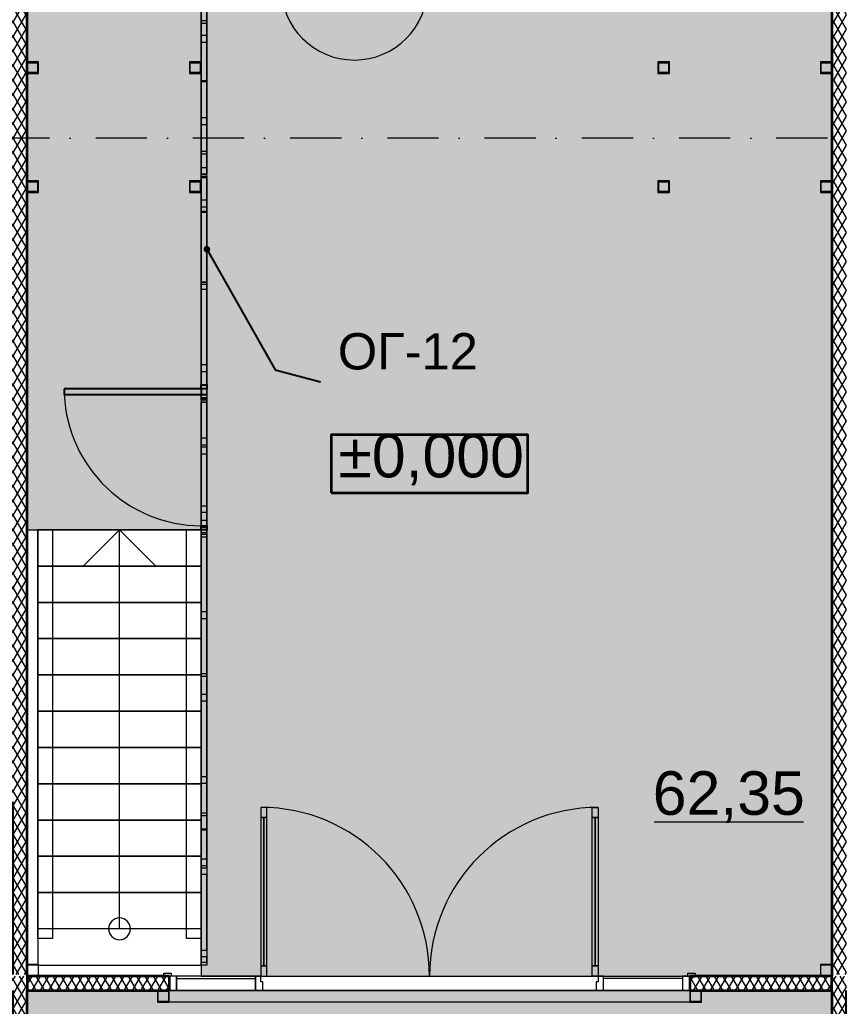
# Model space of a CAD drawing. Header units: millimetres. Extents: x -10605 to 104127, y -15987 to 52426.
# Drawn here: x 46175 to 51825, y 28017 to 34815 of the extents above; entities that cross this region are included whole.
import ezdxf
from ezdxf.enums import TextEntityAlignment as Align

# ---------------------------------------------------------------- set-up
doc = ezdxf.new("R2010")
doc.units = ezdxf.units.MM
doc.header["$MEASUREMENT"] = 0
doc.linetypes.add('Dot & Dashed', pattern=[670.277762, 352.777767, -176.388884, 0, -141.111112])
for name, color, linetype, lineweight in [('0_Ном._пера__100', 7, 'Continuous', 9), ('0_Ном._пера__200', 7, 'Continuous', 0), ('0_Ном._пера__98', 7, 'Continuous', 25), ('Двери Archicad_Ном._пера__3', 7, 'Continuous', 0), ('Металлический каркас здания_Ном._пера__100', 7, 'Continuous', 9), ('Металлический каркас здания_Ном._пера__99', 7, 'Continuous', 15), ('Оси_Ном._пера__200', 7, 'Continuous', 0), ('Отделочный_маркеры отделки_Ном._пера__200', 7, 'Continuous', 0), ('Паспорта Зон Archicad_Ном._пера__100', 7, 'Continuous', 9), ('Стены _Ном._пера__97', 7, 'Continuous', 35), ('Стены _Ном._пера__98', 7, 'Continuous', 25)]:
    doc.layers.add(name, color=color, linetype=linetype, lineweight=lineweight)
for name, color, linetype in [('Зоны', 7, 'Continuous'), ('Оси', 7, 'Continuous'), ('Стены', 7, 'Continuous')]:
    doc.layers.add(name, color=color, linetype=linetype)
doc.layers.add('Зоны_Ном._пера__2', color=7, linetype='Continuous', lineweight=0, true_color=0xc2747474)
doc.styles.add('РЎР“Р•РќР•Р\xa0РР\xa0_РЎРўРР›Р¬_1', font='arial.ttf')
doc.dimstyles.new('СГЕНЕРИР_СТИЛЬ__1', dxfattribs={"dimtxt": 0.18, "dimasz": 91.2, "dimexe": 0.18, "dimexo": 0.0625, "dimgap": 0.09, "dimtad": 0, "dimtih": 1, "dimtoh": 1, "dimdec": 4, "dimzin": 0, "dimdsep": 46, "dimcen": 0.09, "dimadec": 0, "dimazin": 0, "dimtfac": 1, "dimtdec": 4, "dimtmove": 0, "dimatfit": 3, "dimldrblk": 'ARROWHEAD_11', "dimfxl": 1, "dimtolj": 1, "dimtzin": 0, "dimarcsym": 0})
pattern_1 = [(60, (0, 0), (-43.30127, 25), []), (120, (0, 0), (43.30127, 25), [])]
pattern_2 = [(90, (0, 0), (-60, 0), [])]

# ---------------------------------------------------------------- blocks, each defined once
blk = doc.blocks.new('Стена_1', base_point=(51875, 40125))
at = {"layer": 'Стены', "linetype": 'Continuous', "lineweight": 0, "true_color": 0x000000}
h = blk.add_hatch(dxfattribs=at)
h.set_pattern_fill('Batt_Insulation__3_', color=18, style=0, pattern_type=2)
h.set_pattern_definition(pattern_1)
h.paths.add_polyline_path([(51875, 28235), (51875, 40125), (51775, 40125), (51775, 28235)])
at = {"layer": 'Стены _Ном._пера__97', "color": 7, "linetype": 'Continuous', "lineweight": 35, "flags": 128}
blk.add_lwpolyline([(51775, 40125), (51775, 28225)], dxfattribs=at)
blk = doc.blocks.new('Стена_4', base_point=(46125, 29425))
at = {"layer": 'Стены', "linetype": 'Continuous', "lineweight": 0, "true_color": 0x000000}
h = blk.add_hatch(dxfattribs=at)
h.set_pattern_fill('Batt_Insulation__3_', color=18, style=0, pattern_type=2)
h.set_pattern_definition(pattern_1)
h.paths.add_polyline_path([(46225, 29425), (46225, 40125), (46125, 40125), (46125, 29425)])
at = {"layer": 'Стены _Ном._пера__97', "color": 7, "linetype": 'Continuous', "lineweight": 35, "flags": 128}
blk.add_lwpolyline([(46225, 29425), (46225, 40125)], dxfattribs=at)
blk = doc.blocks.new('Колонна SHS ГК 27')
at = {"layer": 'Металлический каркас здания_Ном._пера__99', "linetype": 'Continuous', "lineweight": 0, "true_color": 0xffffff}
h = blk.add_hatch(dxfattribs=at)
h.set_pattern_fill('Barabбs_tйglakц_бllу', style=0, pattern_type=2)
h.set_pattern_definition(pattern_2)
h.paths.add_polyline_path([(-40, -40), (40, -40), (40, 40), (-40, 40)])
h.paths.add_polyline_path([(-36.4, -36.4), (-36.4, 36.4), (36.4, 36.4), (36.4, -36.4)], flags=0)
at = {"layer": 'Металлический каркас здания_Ном._пера__99', "color": 7, "linetype": 'Continuous', "lineweight": 15}
for p, q in [((40, 40), (-40, 40)), ((-40, 40), (-40, -40)), ((-36.4, -36.4), (-36.4, 36.4)), ((-36.4, 36.4), (36.4, 36.4)), ((36.4, 36.4), (36.4, -36.4)), ((40, -40), (40, 40)), ((-40, -40), (40, -40)), ((36.4, -36.4), (-36.4, -36.4))]:
    blk.add_line(p, q, dxfattribs=at)
blk = doc.blocks.new('Труба Квадратного Сечения ГК SHS 27_7')
at = {"layer": 'Металлический каркас здания_Ном._пера__99', "color": 7, "linetype": 'Continuous', "lineweight": 15}
for p, q in [((1795, 40), (0, 40)), ((0, 40), (0, 0)), ((0, 0), (0, -40)), ((3590, 40), (1795, 40)), ((3590, 0), (3590, 40)), ((3590, -40), (3590, 0)), ((0, -40), (1795, -40)), ((1795, -40), (3590, -40))]:
    blk.add_line(p, q, dxfattribs=at)
blk = doc.blocks.new('Тамбур-шлюз_94_54', base_point=(48664.8, 34774.7))
at = {"layer": 'Зоны_Ном._пера__2', "linetype": 'Continuous', "lineweight": 0, "true_color": 0x1d1d1d}
blk.add_hatch(color=250, dxfattribs=at).paths.add_polyline_path([(47425.2, 31300), (47425.2, 28225), (51775, 28225), (51775, 40125), (46225, 40125), (46225, 31300)])
at = {"layer": 'Паспорта Зон Archicad_Ном._пера__100', "color": 7, "linetype": 'Continuous', "lineweight": 9}
blk.add_line((50548.6, 29286.4), (51578.2, 29286.4), dxfattribs=at)
blk.add_arc((48482.2, 35043.3), 505.7, 180, 0, dxfattribs=at)
at = {"layer": 'Паспорта Зон Archicad_Ном._пера__100', "color": 7, "lineweight": 9, "style": 'РЎР“Р•РќР•Р\xa0РР\xa0_РЎРўРР›Р¬_1'}
for tag, p in [('ROOM_NUMBER', (48482.2, 35040.8)), ('ROOM_AREA', (51063.4, 29485.8))]:
    blk.add_attdef(tag, text='', height=300, dxfattribs=at).set_placement(p, align=Align.MIDDLE_CENTER)
blk = doc.blocks.new('Торговый зал_96_101', base_point=(49000, 22487.1))
at = {"layer": 'Зоны_Ном._пера__2', "linetype": 'Continuous', "lineweight": 0, "true_color": 0x1d1d1d}
blk.add_hatch(color=250, dxfattribs=at).paths.add_polyline_path([(51775, 28125), (46225, 28125), (46225, 11875), (51775, 11875)])
at = {"layer": 'Паспорта Зон Archicad_Ном._пера__100', "color": 7, "lineweight": 9, "style": 'РЎР“Р•РќР•Р\xa0РР\xa0_РЎРўРР›Р¬_1'}
for tag, p in [('ROOM_NUMBER', (48424.8, 21377)), ('ROOM_AREA', (51173.3, 12374))]:
    blk.add_attdef(tag, text='', height=300, dxfattribs=at).set_placement(p, align=Align.MIDDLE_CENTER)
blk = doc.blocks.new('Перекрытие_1', base_point=(-300, -300))
at = {"layer": '0_Ном._пера__200', "color": 7, "linetype": 'Continuous', "lineweight": 0, "flags": 128}
blk.add_lwpolyline([(47425.2, 31300), (46300.2, 31300), (46300.2, 28300), (47425.2, 28300)], close=True, dxfattribs=at)
blk = doc.blocks.new('Двупольная Дверь с Боковыми Панелями и Фрамугой 27')
at = {"layer": 'Двери Archicad_Ном._пера__3', "color": 7, "linetype": 'Continuous', "lineweight": 0}
for p, q in [((-1162, 1162), (-1162, 1092)), ((-1122, 1162), (-1162, 1162)), ((-1122, 1092), (-1122, 1162)), ((1122, 1092), (1122, 1162)), ((1122, 1162), (1162, 1162)), ((1162, 1162), (1162, 1092)), ((-1162, 1092), (-1122, 1092)), ((-1142, 1092), (-1142, 70)), ((1162, 1092), (1122, 1092)), ((1142, 1092), (1142, 70)), ((-1122, 70), (-1162, 70)), ((-1162, 70), (-1162, 0)), ((-1122, 0), (-1122, 70)), ((1122, 0), (1122, 70)), ((1122, 70), (1162, 70)), ((1162, 70), (1162, 0)), ((-1832, 0), (-1832, 19)), ((-1832, 19), (-1782, 19)), ((-1782, 0), (-1832, 0)), ((-1795, 0), (-1832, 0)), ((-1795, 0), (-1832, 0)), ((-1745, 0), (-1795, 0)), ((-1795, 0), (-1795, -100)), ((-1795, 0), (-1795, -100)), ((-1795, 0), (-1795, -100)), ((-1782, 19), (-1782, 0)), ((-1745, -100), (-1745, 0)), ((-1162, 0), (-1200, 0)), ((-1200, 0), (-1200, -100)), ((-1162, -40), (-1162, 0)), ((-1162, 0), (-1122, 0)), ((1162, 0), (1122, 0)), ((1200, 0), (1162, 0)), ((1162, 0), (1162, -40)), ((1200, -100), (1200, 0)), ((1795, 0), (1745, 0)), ((1745, 0), (1745, -100)), ((1782, 19), (1832, 19)), ((1782, 0), (1782, 19)), ((1832, 0), (1782, 0)), ((1795, -100), (1795, 0)), ((1795, 0), (1795, -100)), ((1795, 0), (1795, -100)), ((1795, 0), (1832, 0)), ((1795, 0), (1832, 0)), ((1832, 19), (1832, 0)), ((-1745, -18), (-1200, -18)), ((-1150, -40), (-1162, -40)), ((-1150, -100), (-1150, -40)), ((1162, -40), (1150, -40)), ((1150, -40), (1150, -100)), ((1745, -18), (1200, -18)), ((-1795, -100), (-1745, -100)), ((-1200, -100), (-1745, -100)), ((-1200, -100), (-1150, -100)), ((1150, -100), (1200, -100)), ((1745, -100), (1200, -100)), ((1745, -100), (1795, -100))]:
    blk.add_line(p, q, dxfattribs=at)
at = {"layer": 'Двери Archicad_Ном._пера__3', "color": 7, "linetype": 'Continuous', "lineweight": 0, "flags": 128}
for points in [[(-1162, 1092), (-1162, 70), (-1142, 70), (-1142, 1092)], [(-1142, 1092), (-1142, 70), (-1122, 70), (-1122, 1092)], [(1142, 1092), (1142, 70), (1122, 70), (1122, 1092)], [(1162, 1092), (1162, 70), (1142, 70), (1142, 1092)], [(-1200, 0), (-1745, 0), (-1745, -100), (-1200, -100)], [(1745, -100), (1200, -100), (1200, 0), (1745, 0)]]:
    blk.add_lwpolyline(points, close=True, dxfattribs=at)
at = {"layer": 'Двери Archicad_Ном._пера__3', "color": 7, "linetype": 'Continuous', "lineweight": 0}
for centre, start, end in [((-1162, 0), 0, 90), ((1162, 0), 90, 180)]:
    blk.add_arc(centre, 1162, start, end, dxfattribs=at)
blk = doc.blocks.new('Стена_14', base_point=(46125, 28125))
at = {"layer": 'Стены', "linetype": 'Continuous', "lineweight": 0, "true_color": 0x000000}
h = blk.add_hatch(dxfattribs=at)
h.set_pattern_fill('Batt_Insulation__3_', color=18, style=0, pattern_type=2)
h.set_pattern_definition(pattern_1)
h.paths.add_polyline_path([(46225, 28225), (46225, 28125), (46235, 28125), (46235, 28225)])
h = blk.add_hatch(dxfattribs=at)
h.set_pattern_fill('Batt_Insulation__3_', color=18, style=0, pattern_type=2)
h.set_pattern_definition(pattern_1)
h.paths.add_polyline_path([(47205, 28225), (46235, 28225), (46235, 28125), (47205, 28125)])
h = blk.add_hatch(dxfattribs=at)
h.set_pattern_fill('Batt_Insulation__3_', color=18, style=0, pattern_type=2)
h.set_pattern_definition(pattern_1)
h.paths.add_polyline_path([(51765, 28225), (50795, 28225), (50795, 28125), (51765, 28125)])
h = blk.add_hatch(dxfattribs=at)
h.set_pattern_fill('Batt_Insulation__3_', color=18, style=0, pattern_type=2)
h.set_pattern_definition(pattern_1)
h.paths.add_polyline_path([(51775, 28125), (51775, 28225), (51765, 28225), (51765, 28125)])
at = {"layer": 'Стены _Ном._пера__97', "color": 7, "linetype": 'Continuous', "lineweight": 35}
for p, q in [((47205, 28225), (47168, 28225)), ((47205, 28225), (47205, 28125)), ((50795, 28225), (50832, 28225)), ((50795, 28225), (50795, 28125))]:
    blk.add_line(p, q, dxfattribs=at)
at = {"layer": 'Стены _Ном._пера__97', "color": 7, "linetype": 'Continuous', "lineweight": 35, "flags": 128}
for points in [[(46225, 28225), (46225, 28125)], [(47205, 28225), (46235, 28225)], [(51765, 28225), (50795, 28225)], [(51775, 28125), (51775, 28225)], [(46235, 28125), (47205, 28125)], [(50795, 28125), (51765, 28125)]]:
    blk.add_lwpolyline(points, dxfattribs=at)
at = {"layer": 'Двери Archicad_Ном._пера__3', "color": 7, "linetype": 'Continuous', "lineweight": 0, "zscale": 1000}
blk.add_blockref('Двупольная Дверь с Боковыми Панелями и Фрамугой 27', (49000, 28225), dxfattribs=at)
blk = doc.blocks.new('Стена_16', base_point=(46125, 21875))
at = {"layer": 'Стены', "linetype": 'Continuous', "lineweight": 0, "true_color": 0x000000}
h = blk.add_hatch(dxfattribs=at)
h.set_pattern_fill('Batt_Insulation__3_', color=18, style=0, pattern_type=2)
h.set_pattern_definition(pattern_1)
h.paths.add_polyline_path([(46225, 24175), (46225, 28225), (46125, 28225), (46125, 24175)])
h = blk.add_hatch(dxfattribs=at)
h.set_pattern_fill('Batt_Insulation__3_', color=18, style=0, pattern_type=2)
h.set_pattern_definition(pattern_1)
h.paths.add_polyline_path([(46125, 24165), (46125, 21875), (46225, 21875), (46225, 24165)])
at = {"layer": 'Стены _Ном._пера__97', "color": 7, "linetype": 'Continuous', "lineweight": 35, "flags": 128}
for points in [[(46125, 28125), (46125, 24275)], [(46225, 21875), (46225, 28125)], [(46125, 24165), (46125, 21875)]]:
    blk.add_lwpolyline(points, dxfattribs=at)
blk = doc.blocks.new('Стена_309', base_point=(51875, 28225))
at = {"layer": 'Стены', "linetype": 'Continuous', "lineweight": 0, "true_color": 0x000000}
h = blk.add_hatch(dxfattribs=at)
h.set_pattern_fill('Batt_Insulation__3_', color=18, style=0, pattern_type=2)
h.set_pattern_definition(pattern_1)
h.paths.add_polyline_path([(51875, 24175), (51875, 28225), (51775, 28225), (51775, 24175)])
h = blk.add_hatch(dxfattribs=at)
h.set_pattern_fill('Batt_Insulation__3_', color=18, style=0, pattern_type=2)
h.set_pattern_definition(pattern_1)
h.paths.add_polyline_path([(51775, 24165), (51775, 21875), (51875, 21875), (51875, 24165)])
at = {"layer": 'Стены _Ном._пера__97', "color": 7, "linetype": 'Continuous', "lineweight": 35, "flags": 128}
for points in [[(51775, 28125), (51775, 21875)], [(51875, 24275), (51875, 28125)], [(51875, 21875), (51875, 24165)]]:
    blk.add_lwpolyline(points, dxfattribs=at)
blk = doc.blocks.new('Стена_411', base_point=(46125, 29425))
at = {"layer": 'Стены', "linetype": 'Continuous', "lineweight": 0, "true_color": 0x000000}
h = blk.add_hatch(dxfattribs=at)
h.set_pattern_fill('Batt_Insulation__3_', color=18, style=0, pattern_type=2)
h.set_pattern_definition(pattern_1)
h.paths.add_polyline_path([(46225, 28235), (46225, 29425), (46125, 29425), (46125, 28235)])
at = {"layer": 'Стены _Ном._пера__97', "color": 7, "linetype": 'Continuous', "lineweight": 35, "flags": 128}
for points in [[(46125, 29425), (46125, 28235)], [(46225, 28225), (46225, 29425)]]:
    blk.add_lwpolyline(points, dxfattribs=at)
blk = doc.blocks.new('Стандартный Маркер Сетки')
at = {"layer": 'Оси_Ном._пера__200', "color": 7, "linetype": 'Dot & Dashed', "lineweight": 0}
blk.add_line((0, 0), (107805.4, 0), dxfattribs=at)
at = {"layer": 'Оси_Ном._пера__200', "color": 7, "lineweight": 0, "style": 'РЎР“Р•РќР•Р\xa0РР\xa0_РЎРўРР›Р¬_1'}
blk.add_attdef('AC_MarkerText_1', text='', height=300, dxfattribs=at).set_placement((108205.4, 150), align=Align.TOP_CENTER)
blk = doc.blocks.new('Колонна SHS ГК 27_2')
at = {"layer": 'Металлический каркас здания_Ном._пера__100', "linetype": 'Continuous', "lineweight": 0, "true_color": 0xffffff}
h = blk.add_hatch(dxfattribs=at)
h.set_pattern_fill('Barabбs_tйglakц_бllу', style=0, pattern_type=2)
h.set_pattern_definition(pattern_2)
h.paths.add_polyline_path([(-40, -40), (40, -40), (40, 40), (-40, 40)])
h.paths.add_polyline_path([(-33.7, -33.7), (-33.7, 33.7), (33.7, 33.7), (33.7, -33.7)], flags=0)
at = {"layer": 'Металлический каркас здания_Ном._пера__100', "color": 7, "linetype": 'Continuous', "lineweight": 9}
for p, q in [((40, 40), (-40, 40)), ((-40, 40), (-40, -40)), ((-33.7, -33.7), (-33.7, 33.7)), ((-33.7, 33.7), (33.7, 33.7)), ((33.7, 33.7), (33.7, -33.7)), ((40, -40), (40, 40)), ((-40, -40), (40, -40)), ((33.7, -33.7), (-33.7, -33.7))]:
    blk.add_line(p, q, dxfattribs=at)
blk = doc.blocks.new('ОГР-15')
at = {"layer": '0_Ном._пера__100', "color": 7, "linetype": 'Continuous', "lineweight": 9}
for p, q in [((937.2, 40), (0, 40)), ((0, 0), (0, 40)), ((0, 40), (20, 40)), ((0, 0), (0, 40)), ((937.2, 0), (0, 0)), ((20, 0), (0, 0)), ((20, 40), (20, 0)), ((20, 40), (57.4, 40)), ((20, 40), (20, 0)), ((20, 0), (57.4, 0)), ((57.4, 0), (57.4, 40)), ((57.4, 40), (102.6, 40)), ((102.6, 0), (57.4, 0)), ((102.6, 40), (102.6, 0)), ((102.6, 40), (625, 40)), ((102.6, 0), (625, 0)), ((625, 0), (625, 40)), ((625, 40), (670.2, 40)), ((670.2, 0), (625, 0)), ((670.2, 40), (670.2, 0)), ((670.2, 40), (3631.3, 40)), ((670.2, 0), (3631.3, 0)), ((685.8, 40), (685.8, 0)), ((731, 0), (731, 40)), ((937.2, 40), (932.5, 40)), ((932.5, 40), (932.5, 0)), ((932.5, 0), (937.2, 0)), ((5193.9, 40), (937.2, 40)), ((937.2, 0), (937.2, 40)), ((5193.9, 0), (937.2, 0)), ((1030, 0), (1030, 40)), ((1030, 0), (1030, 40)), ((1050, 40), (1050, 0)), ((1050, 40), (1050, 0)), ((1253.3, 40), (1253.3, 0)), ((1298.5, 0), (1298.5, 40)), ((1820.9, 40), (1820.9, 0)), ((1866.1, 0), (1866.1, 40)), ((1990, 0), (1990, 40)), ((1990, 0), (1990, 40)), ((1990, 0), (1990, 40)), ((1990, 0), (1990, 40)), ((2010, 40), (2010, 0)), ((2010, 40), (2010, 0)), ((2010, 40), (2010, 0)), ((2010, 40), (2010, 0)), ((2388.5, 40), (2388.5, 0)), ((2433.7, 0), (2433.7, 40)), ((2950, 0), (2950, 40)), ((2950, 0), (2950, 40)), ((2950, 0), (2950, 40)), ((2970, 40), (2970, 0)), ((2970, 40), (2970, 0)), ((2970, 40), (2970, 0)), ((2980, 0), (2980, 40)), ((3000, 40), (3000, 0)), ((3000, 40), (3000, 0)), ((3018.5, 40), (3018.5, 0)), ((3063.7, 0), (3063.7, 40)), ((3120.2, 0), (3120.2, 40)), ((3120.2, 40), (3165.4, 40)), ((3165.4, 0), (3120.2, 0)), ((3165.4, 40), (3165.4, 0)), ((3165.4, 40), (3880, 40)), ((3165.4, 0), (3880, 0)), ((3523.6, 40), (3523.6, 0)), ((3568.8, 0), (3568.8, 40)), ((3586, 40), (3586, 0)), ((3631.3, 0), (3631.3, 40)), ((3893.6, 40), (3631.3, 40)), ((3893.6, 0), (3631.3, 0)), ((3880, 0), (3880, 40)), ((3880, 40), (3880, 0)), ((3893.6, 40), (3934.1, 40)), ((3893.6, 0), (3893.6, 40)), ((3934.1, 0), (3893.6, 0)), ((3900, 0), (3900, 40)), ((3910, 0), (3910, 40)), ((3910, 0), (3910, 40)), ((3930, 40), (3930, 0)), ((3930, 40), (5426.5, 40)), ((3930, 40), (3930, 0)), ((3930, 0), (5426.5, 0)), ((3934.1, 40), (3934.1, 0)), ((4091.2, 40), (4091.2, 0)), ((4136.4, 0), (4136.4, 40)), ((4658.7, 40), (4658.7, 0)), ((4689.8, 40), (4709.8, 40)), ((4689.8, 0), (4689.8, 40)), ((4709.8, 0), (4689.8, 0)), ((4704, 0), (4704, 40)), ((4709.8, 40), (4709.8, 0)), ((5193.9, 40), (5189.3, 40)), ((5189.3, 40), (5189.3, 0)), ((5189.3, 0), (5193.9, 0)), ((5430.8, 40), (5193.9, 40)), ((5193.9, 0), (5193.9, 40)), ((5430.8, 0), (5193.9, 0)), ((5226.3, 40), (5226.3, 0)), ((5271.5, 0), (5271.5, 40)), ((5426.5, 40), (5435.3, 40)), ((5426.5, 0), (5426.5, 40)), ((5435.3, 0), (5426.5, 0)), ((5430.8, 0), (5430.8, 40)), ((5435.3, 40), (8109.4, 40)), ((5435.3, 40), (5435.3, 0)), ((5435.3, 0), (8109.4, 0)), ((5449.3, 40), (5449.3, 0)), ((6093.9, 40), (5454, 40)), ((5454, 40), (5454, 0)), ((6093.9, 0), (5454, 0)), ((5494.5, 0), (5494.5, 40)), ((5589.8, 40), (5609.8, 40)), ((5589.8, 0), (5589.8, 40)), ((5589.8, 0), (5589.8, 40)), ((5589.8, 0), (5589.8, 40)), ((5609.8, 0), (5589.8, 0)), ((5609.8, 40), (5609.8, 0)), ((5609.8, 40), (5609.8, 0)), ((5609.8, 40), (5609.8, 0)), ((5793.9, 40), (5793.9, 0)), ((5839.1, 0), (5839.1, 40)), ((6089.3, 40), (6089.3, 0)), ((6089.3, 40), (6089.3, 0)), ((6093.9, 40), (6089.3, 40)), ((6089.3, 0), (6093.9, 0)), ((6093.9, 0), (6093.9, 40)), ((8560, 40), (6093.9, 40)), ((6093.9, 0), (6093.9, 40)), ((8560, 0), (6093.9, 0)), ((6361.5, 40), (6361.5, 0)), ((6406.7, 0), (6406.7, 40)), ((6489.8, 0), (6489.8, 40)), ((6489.8, 0), (6489.8, 40)), ((6489.8, 0), (6489.8, 40)), ((6509.8, 40), (6509.8, 0)), ((6509.8, 40), (6509.8, 0)), ((6509.8, 40), (6509.8, 0))]:
    blk.add_line(p, q, dxfattribs=at)
blk = doc.blocks.new('Отметка Уровня_2', base_point=(49000, 31755.8))
at = {"layer": 'Стены _Ном._пера__97', "color": 7, "linetype": 'Continuous', "lineweight": 35, "flags": 128}
blk.add_lwpolyline([(48322.3, 31555.8), (49677.7, 31555.8), (49677.7, 31955.8), (48322.3, 31955.8)], close=True, dxfattribs=at)
at = {"layer": 'Стены _Ном._пера__98', "color": 7, "lineweight": 25, "insert": (48372.3, 31605.8), "char_height": 300, "attachment_point": 7, "style": 'РЎР“Р•РќР•Р\xa0РР\xa0_РЎРўРР›Р¬_1'}
blk.add_mtext('\\A1;{\\pql;\\fArial|b0|i0|c204|p0;\\W1.000000;±0,000}', dxfattribs=at)
blk = doc.blocks.new('ARROWHEAD_11')
at = {"color": 0, "linetype": 'Continuous', "lineweight": 0}
blk.add_line((0, 0), (-1, 0), dxfattribs=at)
at = {"color": 0, "linetype": 'Continuous', "lineweight": 0, "const_width": 0.25, "flags": 128}
blk.add_lwpolyline([(-0.125, 0, 1), (0.125, 0, 1)], format="xyb", close=True, dxfattribs=at)
blk = doc.blocks.new('Лестница_9')
at = {"layer": '0_Ном._пера__100', "color": 7, "linetype": 'Continuous', "lineweight": 9}
for p, q in [((46300.2, 28550), (46300.2, 31300)), ((46300.2, 31300), (46400.2, 31300)), ((46300.2, 31050), (46300.2, 31300)), ((46300.2, 31300), (47425.2, 31300)), ((46400.2, 31300), (46400.2, 28550)), ((46862.7, 31300), (46612.7, 31050)), ((46862.7, 31050), (46862.7, 31300)), ((47112.7, 31050), (46862.7, 31300)), ((47325.2, 28550), (47325.2, 31300)), ((47325.2, 31300), (47425.2, 31300)), ((47425.2, 31300), (47425.2, 28550)), ((47425.2, 31300), (47425.2, 31050)), ((46300.2, 30800), (46300.2, 31050)), ((46300.2, 31050), (47425.2, 31050)), ((47425.2, 31050), (46300.2, 31050)), ((46862.7, 28800), (46862.7, 31050)), ((47425.2, 31050), (47425.2, 30800)), ((46300.2, 30550), (46300.2, 30800)), ((46300.2, 30800), (47425.2, 30800)), ((47425.2, 30800), (46300.2, 30800)), ((47425.2, 30800), (47425.2, 30550)), ((46300.2, 30300), (46300.2, 30550)), ((46300.2, 30550), (47425.2, 30550)), ((47425.2, 30550), (46300.2, 30550)), ((47425.2, 30550), (47425.2, 30300)), ((46300.2, 30050), (46300.2, 30300)), ((46300.2, 30300), (47425.2, 30300)), ((47425.2, 30300), (46300.2, 30300)), ((47425.2, 30300), (47425.2, 30050)), ((46300.2, 29800), (46300.2, 30050)), ((46300.2, 30050), (47425.2, 30050)), ((47425.2, 30050), (46300.2, 30050)), ((47425.2, 30050), (47425.2, 29800)), ((46300.2, 29550), (46300.2, 29800)), ((46300.2, 29800), (47425.2, 29800)), ((47425.2, 29800), (46300.2, 29800)), ((47425.2, 29800), (47425.2, 29550)), ((46300.2, 29300), (46300.2, 29550)), ((46300.2, 29550), (47425.2, 29550)), ((47425.2, 29550), (46300.2, 29550)), ((47425.2, 29550), (47425.2, 29300)), ((46300.2, 29050), (46300.2, 29300)), ((46300.2, 29300), (47425.2, 29300)), ((47425.2, 29300), (46300.2, 29300)), ((47425.2, 29300), (47425.2, 29050)), ((46300.2, 28800), (46300.2, 29050)), ((46300.2, 29050), (47425.2, 29050)), ((47425.2, 29050), (46300.2, 29050)), ((47425.2, 29050), (47425.2, 28800)), ((46300.2, 28550), (46300.2, 28800)), ((46300.2, 28800), (47425.2, 28800)), ((47425.2, 28800), (46300.2, 28800)), ((46862.7, 28550), (46862.7, 28800)), ((47425.2, 28800), (47425.2, 28550)), ((46300.2, 28482.6), (46300.2, 28550)), ((47425.2, 28550), (46300.2, 28550)), ((46400.2, 28550), (46400.2, 28482.6)), ((47325.2, 28482.6), (47325.2, 28550)), ((47425.2, 28550), (47425.2, 28482.6)), ((46400.2, 28482.6), (46300.2, 28482.6)), ((47425.2, 28482.6), (47325.2, 28482.6))]:
    blk.add_line(p, q, dxfattribs=at)
for start, end in [(0, 180), (180, 0)]:
    blk.add_arc((46862.7, 28550), 75, start, end, dxfattribs=at)

msp = doc.modelspace()

# ---------------------------------------------------------------- linework, layer by layer
at = {"layer": '0_Ном._пера__100', "color": 7, "linetype": 'Continuous', "lineweight": 9}
msp.add_arc((47428.94708, 32276.60684), 948.61342, 182.695217628, 269.784731904, dxfattribs=at)
at = {"layer": '0_Ном._пера__98', "color": 7, "linetype": 'Continuous', "lineweight": 25}
for p, q in [((47425.38302, 32272.00012), (47425.38302, 32300.00012)), ((47425.38302, 32300.00012), (47465.06483, 32300.00012)), ((47465.06483, 32300.00012), (47465.06483, 32272.00012)), ((46481.38302, 32272.00012), (46481.38302, 32232.00012)), ((47426.95636, 32272.00012), (46481.38302, 32272.00012)), ((46481.38302, 32232.00012), (47426.95636, 32232.00012)), ((47465.06483, 32272.00012), (47425.38302, 32272.00012)), ((47426.95636, 32232.00012), (47426.95636, 32272.00012)), ((47425.38302, 31300.00012), (47425.38302, 31328.00012)), ((47425.38302, 31328.00012), (47465.06483, 31328.00012)), ((47465.06483, 31300.00012), (47425.38302, 31300.00012)), ((47465.06483, 31328.00012), (47465.06483, 31300.00012))]:
    msp.add_line(p, q, dxfattribs=at)
at = {"layer": 'Зоны_Ном._пера__2', "color": 8, "linetype": 'Continuous', "lineweight": 0, "true_color": 0x747474, "flags": 128}
for points in [[(47425.24442, 31300.0001), (47425.24442, 28225.00002), (51775, 28225.00002), (51775, 40125.00002), (46225, 40125.00002), (46225, 31300.0001)], [(51775, 28125.00002), (46225, 28125.00002), (46225, 11875), (51775, 11875)]]:
    msp.add_lwpolyline(points, close=True, dxfattribs=at)

# ---------------------------------------------------------------- block references
at = {"color": 7, "linetype": 'Continuous', "lineweight": 0}
msp.add_blockref('Перекрытие_1', (-300.00019, -299.99993), dxfattribs=at)
at = {"color": 7, "linetype": 'Continuous', "lineweight": 9}
msp.add_blockref('Лестница_9', (0, 0), dxfattribs=at)
at = {"layer": '0_Ном._пера__100', "color": 7, "linetype": 'Continuous', "lineweight": 9, "zscale": 1000, "rotation": 90}
msp.add_blockref('ОГР-15', (47465.24442, 28300.00005), dxfattribs=at)
at = {"layer": 'Зоны', "color": 7, "linetype": 'Continuous', "lineweight": 9}
ref = msp.add_blockref('Тамбур-шлюз_94_54', (48664.75053, 34774.7424), dxfattribs=at)
ref.add_attrib('ROOM_AREA', '62,35', dxfattribs={"layer": 'Паспорта Зон Archicad_Ном._пера__100', "color": 7, "lineweight": 9, "height": 300, "style": 'РЎР“Р•РќР•Р\xa0РР\xa0_РЎРўРР›Р¬_1'}).set_placement((51063.37947, 29485.84661), align=Align.MIDDLE_CENTER)
msp.add_blockref('Торговый зал_96_101', (49000.00007, 22487.08323), dxfattribs=at)
at = {"layer": 'Металлический каркас здания_Ном._пера__100', "color": 7, "linetype": 'Continuous', "lineweight": 9, "zscale": 1000, "rotation": 90}
for p in [(46264.18584, 34484.64855), (47384.18579, 34484.64855), (50615.00005, 34484.64855), (51735, 34484.64855), (46264.18584, 33665.15607), (47384.18579, 33665.15607), (50615.00005, 33665.15607), (51735, 33665.15607)]:
    msp.add_blockref('Колонна SHS ГК 27_2', p, dxfattribs=at)
at = {"layer": 'Металлический каркас здания_Ном._пера__99', "color": 7, "linetype": 'Continuous', "lineweight": 15, "zscale": 1000, "rotation": 180}
for p in [(46265, 28265.00002), (51735, 28265.00002), (47165, 28085.00002), (50835, 28085.00002)]:
    msp.add_blockref('Колонна SHS ГК 27', p, dxfattribs=at)
at = {"layer": 'Металлический каркас здания_Ном._пера__99', "color": 7, "linetype": 'Continuous', "lineweight": 15, "xscale": -1, "zscale": 1000}
msp.add_blockref('Труба Квадратного Сечения ГК SHS 27_7', (50795, 28085.00002), dxfattribs=at)
at = {"layer": 'Оси', "color": 8, "linetype": 'Continuous', "lineweight": 0, "true_color": 0x747474, "xscale": -1, "zscale": 1000}
msp.add_blockref('Стандартный Маркер Сетки', (98000.00007, 34000.00005), dxfattribs=at)
at = {"layer": 'Стены', "color": 7, "lineweight": 35}
for name, p in [('Стена_4', (46125, 29424.99151)), ('Стена_1', (51875, 40125.00005)), ('Стена_411', (46125, 29424.99151)), ('Стена_14', (46125, 28125.00002)), ('Стена_16', (46125, 21875.00005)), ('Стена_309', (51875, 28225.00002))]:
    msp.add_blockref(name, p, dxfattribs=at)
at = {"layer": 'Стены', "color": 7, "lineweight": 9}
msp.add_blockref('Отметка Уровня_2', (48999.99993, 31755.77521), dxfattribs=at)

# ---------------------------------------------------------------- texts
at = {"layer": 'Отделочный_маркеры отделки_Ном._пера__200', "color": 7, "linetype": 'Continuous', "lineweight": 0, "insert": (48367.81487, 32401.77949), "char_height": 250, "attachment_point": 7, "style": 'РЎР“Р•РќР•Р\xa0РР\xa0_РЎРўРР›Р¬_1'}
msp.add_mtext('\\A1;{\\pql;\\fArial|b0|i0|c204|p0;\\W1.000000;ОГ-12}', dxfattribs=at)

# ---------------------------------------------------------------- leaders
at = {"layer": 'Отделочный_маркеры отделки_Ном._пера__200', "color": 7, "linetype": 'Continuous', "lineweight": 0, "annotation_type": 0, "has_hookline": 1, "hookline_direction": 1, "text_width": 929.5}
msp.add_leader([(47465.1348, 33233.62404), (47935.2159, 32401.77949), (48247.81487, 32320.25025)], dimstyle='СГЕНЕРИР_СТИЛЬ__1', dxfattribs=at)

doc.saveas('drawing.dxf')
